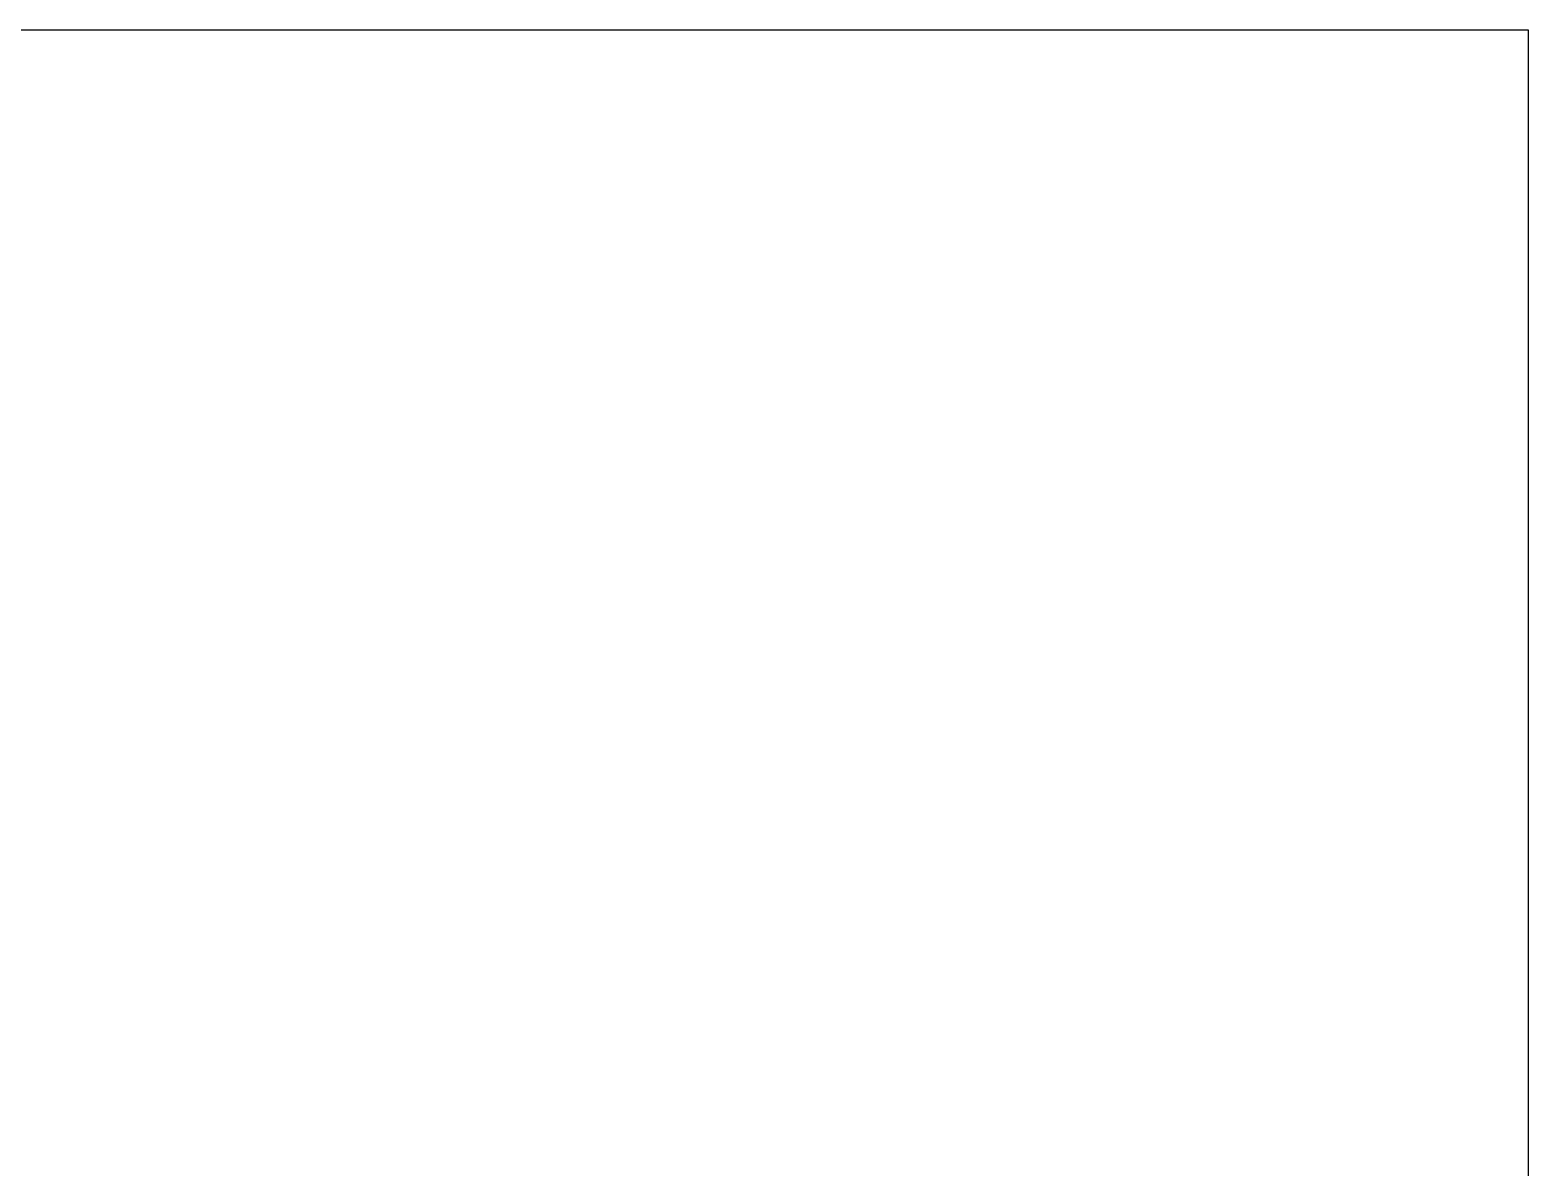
# Model space of a CAD drawing. Header units: inches. Extents: x 9745481 to 9746597, y 8297765 to 8298846.
# Drawn here: x 9746036.3 to 9746343.7, y 8298192.1 to 8298425.5 of the extents above; entities that cross this region are included whole.
import ezdxf

# ---------------------------------------------------------------- set-up
doc = ezdxf.new("R2010")
doc.units = ezdxf.units.IN
doc.header["$MEASUREMENT"] = 0

msp = doc.modelspace()

# ---------------------------------------------------------------- linework, layer by layer
for p, q in [((9745767.66, 8298425.51), (9746343.66, 8298425.51)), ((9745767.66, 8298425.51, 120), (9746343.66, 8298425.51, 120)), ((9745767.66, 8298425.51, 240), (9746343.66, 8298425.51, 240)), ((9745767.66, 8298425.51, 360), (9746343.66, 8298425.51, 360)), ((9745767.66, 8298425.51, 480), (9746343.66, 8298425.51, 480)), ((9746343.66, 8298425.51), (9746343.66, 8298185.51)), ((9746343.66, 8298425.51, 120), (9746343.66, 8298185.51, 120)), ((9746343.66, 8298425.51, 240), (9746343.66, 8298185.51, 240)), ((9746343.66, 8298425.51, 360), (9746343.66, 8298185.51, 360)), ((9746343.66, 8298425.51, 480), (9746343.66, 8298185.51, 480))]:
    msp.add_line(p, q)

doc.saveas('drawing.dxf')
